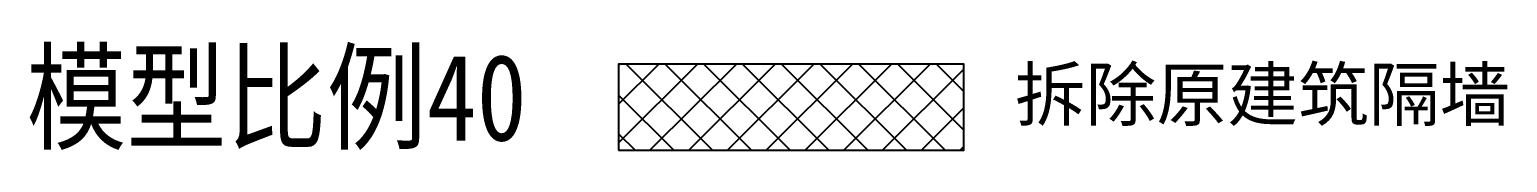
# Model space of a CAD drawing. Extents: x -153478 to 95136, y -45571 to 574449.
# Drawn here: x 60887 to 64310, y 6408 to 6660 of the extents above; entities that cross this region are included whole.
import ezdxf
from ezdxf.enums import TextEntityAlignment as Align

# ---------------------------------------------------------------- set-up
doc = ezdxf.new("R2010")
doc.units = 0
doc.header["$LTSCALE"] = 10
doc.header["$MEASUREMENT"] = 0
doc.layers.get('0').update_dxf_attribs({"linetype": 'CONTINUOUS'})
doc.layers.add('A 拆除墙体', color=30, linetype='CONTINUOUS')
doc.styles.add('-宋体', font='simhei.ttf', dxfattribs={"width": 0.8})
doc.styles.add('黑体', font='simhei.ttf')

msp = doc.modelspace()

# ---------------------------------------------------------------- hatches: boundary and pattern name
at = {"layer": 'A 拆除墙体'}
h = msp.add_hatch(dxfattribs=at)
h.set_pattern_fill('ANSI37', color=148, scale=40)
h.set_pattern_definition([(45, (206709.18, -551822.22), (-44.9012806, 44.9012806), []), (135, (206709.18, -551822.22), (-44.9012806, -44.9012806), [])])
h.paths.add_polyline_path([(62251.2, 6407.8), (63051.2, 6407.8), (63051.2, 6607.8), (62251.2, 6607.8)])

# ---------------------------------------------------------------- linework, layer by layer
at = {"layer": 'A 拆除墙体', "color": 30}
msp.add_lwpolyline([(62251.2, 6407.8), (63051.2, 6407.8), (63051.2, 6607.8), (62251.2, 6607.8)], close=True, dxfattribs=at)

# ---------------------------------------------------------------- texts
at = {"style": '-宋体', "width": 0.85}
msp.add_text('模型比例40', height=200, dxfattribs=at).set_placement((60879.6, 6370.5), align=Align.BOTTOM_LEFT)
at = {"color": 2, "insert": (63169, 6597.5), "char_height": 120.21, "width": 1478.94, "attachment_point": 1, "style": '黑体'}
msp.add_mtext('拆除原建筑隔墙', dxfattribs=at)

doc.saveas('drawing.dxf')
